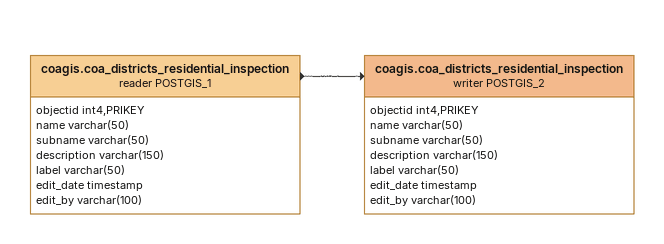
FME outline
coagis.coa_districts_residential_inspection (reader POSTGIS_1)
    attributes: objectid int4,PRIKEY, name varchar(50), subname varchar(50), description varchar(150), label varchar(50), edit_date timestamp, edit_by varchar(100)
    -> coagis.coa_districts_residential_inspection (writer POSTGIS_2)
coagis.coa_districts_residential_inspection (writer POSTGIS_2)
    attributes: objectid int4,PRIKEY, name varchar(50), subname varchar(50), description varchar(150), label varchar(50), edit_date timestamp, edit_by varchar(100)
